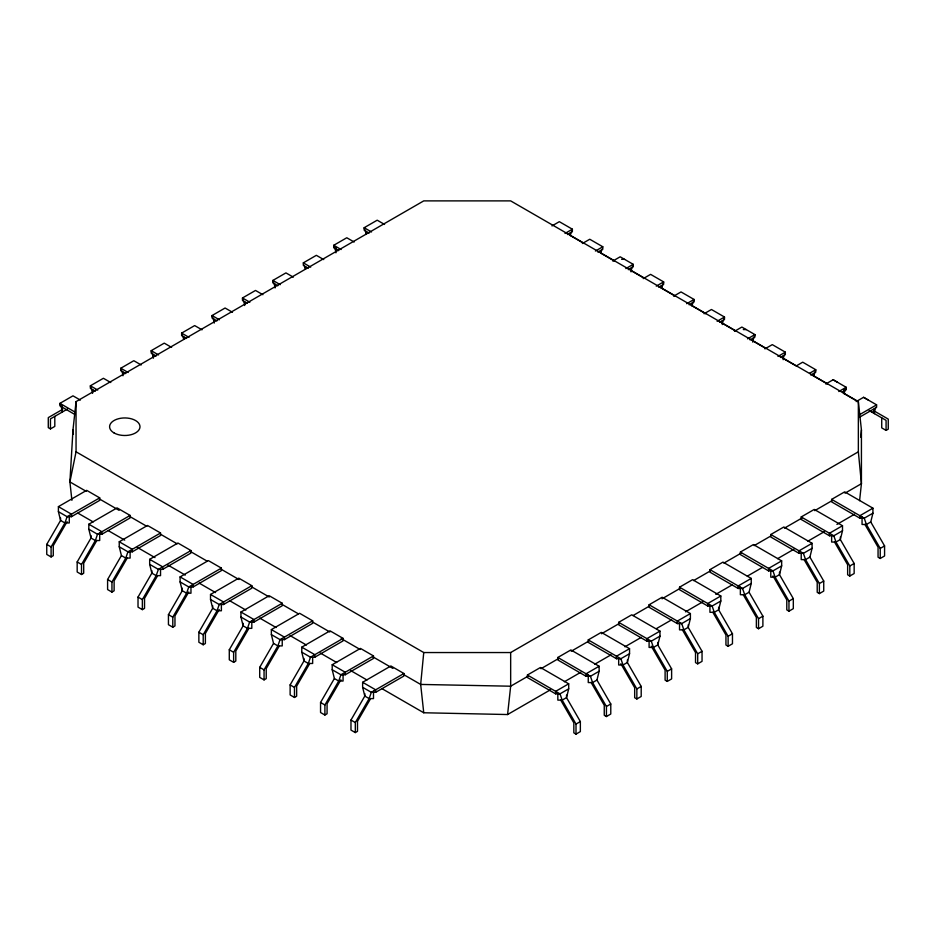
<?xml version="1.0" encoding="UTF-8"?>
<svg xmlns="http://www.w3.org/2000/svg" width="935" height="935" viewBox="0 0 935 935"><rect width="100%" height="100%" fill="white"/><g stroke="black" fill="none" stroke-linecap="round" stroke-linejoin="round"><path stroke-width="1.4" d="M859.581 500.692L861.427 483.699L861.427 429.96L858.353 401.629L510.662 200.885L423.742 200.885L76.051 401.629L72.977 429.96L69.903 481.922L71.901 500.342M76.051 401.629L76.051 451.804L423.742 652.548L420.668 684.432L423.742 712.762L507.588 714.539L550.493 689.773M860.726 437.206L861.427 429.96M507.588 714.539L510.662 686.208L510.662 652.548L858.353 451.804L858.353 401.629M76.051 451.804L69.903 481.922L86.312 491.389M568.702 688.826L560.007 693.852L555.659 693.852L527.41 677.536L527.41 675.023L540.453 667.496L568.702 683.812L568.702 688.826L566.528 697.615L580.355 721.563L580.355 731.602L576.007 734.115L573.833 732.853L573.833 722.813L560.731 700.128M591.154 682.562L604.255 705.259L604.255 715.287L606.429 716.549L610.777 714.036L610.777 703.997L596.951 680.049L599.125 671.26L599.125 666.246L570.876 649.942L557.833 657.469L557.833 659.97L586.081 676.285L590.429 676.285L599.125 671.26M629.547 653.705L620.852 658.719L616.504 658.719L588.255 642.403L588.255 639.902L601.298 632.376L629.547 648.68L629.547 653.705L627.373 662.483L641.2 686.43L641.2 696.47L636.852 698.983L634.678 697.732L634.678 687.692L620.852 663.733M659.97 636.139L651.274 641.153L646.926 641.153L618.678 624.849L618.678 622.336L631.721 614.809L659.97 631.113L659.97 636.139L657.796 644.916L671.622 668.876L671.622 678.904L667.274 681.416L665.101 680.166L665.101 670.126L651.274 646.178M690.392 618.573L681.697 623.587L677.349 623.587L649.1 607.283L649.1 604.77L662.144 597.243L690.392 613.559L690.392 618.573L688.218 627.35L702.045 651.309L702.045 661.349L697.697 663.85L695.523 662.599L695.523 652.56L682.421 629.874M720.815 601.006L712.119 606.02L707.772 606.02L679.523 589.716L679.523 587.203L692.566 579.677L720.815 595.992L720.815 601.006L718.641 609.795L732.467 633.743L732.467 643.783L728.12 646.284L725.946 645.033L725.946 634.994L712.844 612.308M743.267 594.742L756.368 617.427L756.368 627.467L758.542 628.729L762.89 626.216L762.89 616.177L749.064 592.229L751.237 583.44L751.237 578.426L722.989 562.11L709.946 569.637L709.946 572.15L738.194 588.466L742.542 588.466L751.237 583.44M781.66 565.874L772.964 570.899L768.617 570.899L740.368 554.584L740.368 552.082L753.411 544.556L781.66 560.86L781.66 565.874L779.486 574.663L793.312 598.61L793.312 608.65L788.965 611.163L786.791 609.9L786.791 599.873L772.964 575.913M804.112 559.609L817.213 582.306L817.213 592.346L819.387 593.596L823.735 591.084L823.735 581.044L809.909 557.096L812.083 548.319L812.083 543.293L783.834 526.989L770.791 534.516L770.791 537.017L799.039 553.333L803.387 553.333L812.083 548.319M842.505 530.753L833.81 535.767L829.462 535.767L801.213 519.463L801.213 516.95L814.256 509.423L842.505 525.727L842.505 530.753L840.331 539.53L854.158 563.489L854.158 573.517L849.81 576.03L847.636 574.78L847.636 564.74L834.534 542.043M864.957 524.488L878.058 547.174L878.058 557.213L880.232 558.464L884.58 555.963L884.58 545.923L870.754 521.964L872.928 513.186L872.928 508.173L844.679 491.857L831.636 499.383L831.636 501.896L859.884 518.2L864.232 518.2L872.928 513.186M614.447 261.029L600.621 253.034L601.918 249.271M631.043 270.601L633.217 264.336L620.174 256.798L612.811 261.064M722.311 323.3L724.485 317.023L711.442 309.497L704.078 313.751M752.733 340.866L754.907 334.59L741.864 327.063L734.501 331.317M783.156 358.421L785.33 352.156L772.287 344.629L764.923 348.884M875.721 407.356L874.424 411.119L872.25 412.37M67.098 521.695L53.272 545.654L53.272 555.694L51.098 556.944L46.75 554.432L46.75 544.392L60.576 520.444L60.576 517.932M51.098 556.944L51.098 546.905L64.924 522.957L67.098 516.681L99.694 497.864L99.694 500.365L71.446 516.681L67.098 516.681L58.402 511.667L58.402 506.641L86.651 490.337L99.694 497.864M96.796 540.524L83.694 563.221L83.694 573.249L81.52 574.511L77.173 571.998L77.173 561.958L90.999 538.011L90.999 535.498M81.52 574.511L81.52 564.471L95.347 540.524L97.52 534.247L130.117 515.43L130.117 517.932L101.868 534.247L97.52 534.247L88.825 529.222L88.825 524.208L117.074 507.904L130.117 515.43M127.218 558.09L114.117 580.775L114.117 590.815L111.943 592.077L107.595 589.564L107.595 579.525L121.421 555.577L119.248 546.788L119.248 541.774L147.496 525.458L160.54 532.985L160.54 535.498L132.291 551.814L127.943 551.814L119.248 546.788M111.943 592.077L111.943 582.038L125.769 558.078L127.943 551.814L160.54 532.985M157.641 575.656L144.539 598.342L144.539 608.381L142.365 609.632L138.018 607.131L138.018 597.091L151.844 573.143L151.844 570.63M142.365 609.632L142.365 599.604L156.192 575.644L158.366 569.368L190.962 550.551L190.962 553.064L162.713 569.368L158.366 569.368L149.67 564.354L149.67 559.34L177.919 543.025L190.962 550.551M188.788 591.96L174.962 615.908L174.962 625.947L172.788 627.198L168.44 624.697L168.44 614.657L182.267 590.698L182.267 588.197M172.788 627.198L172.788 617.158L186.614 593.211L188.788 586.935L221.385 568.118L221.385 570.63L193.136 586.935L188.788 586.935L180.093 581.921L180.093 576.907L208.341 560.591L221.385 568.118M219.211 609.526L205.384 633.474L205.384 643.514L203.211 644.764L198.863 642.251L198.863 632.224L212.689 608.264L212.689 605.751M203.211 644.764L203.211 634.725L217.037 610.777L219.211 604.501L251.807 585.684L251.807 588.197L223.558 604.501L219.211 604.501L210.515 599.487L210.515 594.461L238.764 578.157L251.807 585.684M248.909 628.343L235.807 651.04L235.807 661.08L233.633 662.331L229.285 659.818L229.285 649.778L243.112 625.831L243.112 623.318M233.633 662.331L233.633 652.291L247.459 628.343L249.633 622.067L282.23 603.25L282.23 605.751L253.981 622.067L249.633 622.067L240.938 617.053L240.938 612.028L269.186 595.724L282.23 603.25M279.331 645.91L266.23 668.607L266.23 678.635L264.056 679.897L259.708 677.384L259.708 667.345L273.534 643.397L271.36 634.608L271.36 629.594L299.609 613.29L312.652 620.817L312.652 623.318L284.404 639.633L280.056 639.633L271.36 634.608M264.056 679.897L264.056 669.857L277.882 645.91L280.056 639.633L312.652 620.817M309.754 663.476L296.652 686.161L296.652 696.201L294.478 697.463L290.13 694.95L290.13 684.911L303.957 660.963L303.957 658.45M294.478 697.463L294.478 687.424L308.305 663.464L310.478 657.2L343.075 638.371L343.075 640.884L314.826 657.2L310.478 657.2L301.783 652.174L301.783 647.16L330.032 630.844L343.075 638.371M340.901 679.78L327.075 703.728L327.075 713.767L324.901 715.018L320.553 712.517L320.553 702.477L334.379 678.529L332.205 669.74L332.205 664.727L360.454 648.411L373.497 655.938L373.497 658.45L345.249 674.754L340.901 674.754L332.205 669.74M324.901 715.018L324.901 704.99L338.727 681.031L340.901 674.754L373.497 655.938M370.599 698.609L357.497 721.294L357.497 731.334L355.323 732.584L350.976 730.083L350.976 720.043L364.802 696.084L364.802 693.583M355.323 732.584L355.323 722.545L369.15 698.597L371.324 692.321L403.92 673.504L403.92 676.017L375.671 692.321L371.324 692.321L362.628 687.307L362.628 682.293L390.877 665.977L403.92 673.504M308.234 268.193L303.326 265.353L303.326 262.852L316.357 255.325L323.732 259.579M62.692 409.308L48.281 417.618L48.281 427.657L50.455 428.908L54.803 426.407L54.803 416.367M67.554 409.004L50.455 418.88L50.455 428.908M551.966 225.931L559.329 221.677L572.372 229.204L572.372 231.716L567.452 234.545M564.997 233.458L572.372 229.204L570.198 235.48L570.198 232.967M582.388 243.497L589.751 239.243L602.794 246.77L602.794 249.271L597.874 252.111M595.42 251.024L602.794 246.77M625.842 268.59L633.217 264.336L633.217 266.837L628.297 269.677M643.233 278.618L650.596 274.364L663.64 281.891L663.64 284.404L658.719 287.244M656.265 286.145L663.64 281.891L661.466 288.167L661.466 285.654M673.656 296.185L681.019 291.93L694.062 299.457L694.062 301.97L689.142 304.81M686.687 303.711L694.062 299.457L691.888 305.733L691.888 303.22M717.11 321.278L724.485 317.023L724.485 319.536L719.564 322.365M747.533 338.844L754.907 334.59L754.907 337.103L749.987 339.931M777.955 356.41L785.33 352.156L785.33 354.657L780.409 357.497M796.573 365.737L802.709 362.184L815.752 369.722L815.752 372.224L810.832 375.064M809.605 373.264L815.752 369.722L813.579 375.987L813.579 373.486M825.769 384.005L833.132 379.75L846.175 387.277L846.175 389.79L842.482 391.917M838.8 391.531L846.175 387.277L844.001 393.553L844.001 389.79M856.191 401.571L863.554 397.317L876.598 404.843L876.598 407.356L859.394 417.279M859.394 414.778L876.598 404.843M881.728 417.851L881.728 427.891L886.076 430.392L888.25 429.142L888.25 419.102L873.851 410.792M528.322 676.005L510.662 686.208L420.668 684.432L403.008 674.228M540.944 668.724L558.604 658.521M571.227 651.239L588.886 641.036M601.509 633.755L619.169 623.551M633.053 615.546L649.451 606.079M662.073 598.786L679.733 588.594M693.618 580.577L710.016 571.11M723.9 563.092L741.56 552.901M754.171 545.608L770.58 536.141M784.453 528.135L802.125 517.932M814.736 510.65L832.407 500.447M845.018 493.166L861.427 483.699L858.353 451.804M564.366 681.755L580.775 672.288M594.648 664.282L611.058 654.804M624.931 646.798L641.328 637.319M656.475 628.577L671.611 619.847M685.495 611.829L703.155 601.626M715.778 594.344L732.175 584.878M747.322 576.135L762.457 567.393M777.604 558.651L794.002 549.184M807.887 541.166L824.284 531.699M836.907 524.418L854.567 514.215M568.702 683.812L555.659 691.339L555.659 693.852M599.125 666.246L586.081 673.773L586.081 676.285M629.547 648.68L616.504 656.206L616.504 658.719M659.97 631.113L646.926 638.64L646.926 641.153M690.392 613.559L677.349 621.085L677.349 623.587M720.815 595.992L707.772 603.519L707.772 606.02M751.237 578.426L738.194 585.953L738.194 588.466M781.66 560.86L768.617 568.386L768.617 570.899M812.083 543.293L799.039 550.82L799.039 553.333M842.505 525.727L829.462 533.254L829.462 535.767M872.928 508.173L859.884 515.699L859.884 518.2M596.951 680.049L592.603 682.562L588.255 682.562L588.255 675.023M749.064 592.229L744.716 594.73L740.368 594.73L740.368 587.203M809.909 557.096L805.561 559.609L801.213 559.609L801.213 553.333M870.754 521.964L866.406 524.477L862.058 524.477L862.058 516.95M576.007 734.115L576.007 724.076L580.355 721.563M606.429 716.549L606.429 706.509L610.777 703.997M636.852 698.983L636.852 688.943L641.2 686.43M667.274 681.416L667.274 671.377L671.622 668.876M697.697 663.85L697.697 653.81L702.045 651.309M728.12 646.284L728.12 636.256L732.467 633.743M758.542 628.729L758.542 618.689L762.89 616.177M788.965 611.163L788.965 601.123L793.312 598.61M819.387 593.596L819.387 583.557L823.735 581.044M849.81 576.03L849.81 565.991L854.158 563.489M880.232 558.464L880.232 548.424L884.58 545.923M621.623 259.311L624.522 259.311M743.313 329.564L746.212 329.564M423.742 652.548L510.662 652.548M833.132 379.75L837.479 382.263M863.554 397.317L867.902 399.829M569.625 235.141L584.024 243.462M630.471 270.273L643.783 277.964M660.893 287.84L675.292 296.15M691.316 305.406L705.715 313.716M721.738 322.961L736.137 331.282M752.161 340.527L765.473 348.217M782.583 358.093L796.982 366.415M813.006 375.66L827.405 383.969M843.428 393.226L857.827 401.536M869.164 410.594L886.076 420.353L886.076 430.392M384.577 224.447L377.202 220.192L364.171 227.719L364.171 230.232L369.08 233.06M371.534 231.973L364.171 227.719L366.345 233.995L366.345 231.483M831.636 499.383L864.232 518.2L866.406 524.477L880.232 548.424M354.155 242.013L346.78 237.759L333.748 245.286L333.748 247.798L338.657 250.627M341.111 249.54L333.748 245.286L335.922 251.562M801.213 516.95L833.81 535.767L835.983 542.043L849.81 565.991M303.326 262.852L310.689 267.106M770.791 534.516L803.387 553.333L805.561 559.609L819.387 583.557M293.31 277.146L285.935 272.891L272.903 280.418L272.903 282.919L277.812 285.759M280.266 284.672L272.903 280.418L275.077 286.683M740.368 552.082L772.964 570.899L775.138 577.175L788.965 601.123M262.887 294.7L255.512 290.446L242.481 297.973L242.481 300.486L247.389 303.326M249.844 302.227L242.481 297.973L244.654 304.249M709.946 569.637L742.542 588.466L744.716 594.73L758.542 618.689M232.464 312.267L225.09 308.012L212.058 315.539L212.058 318.052L216.967 320.892M219.421 319.793L212.058 315.539L214.232 321.815M679.523 587.203L712.119 606.02L714.293 612.296L728.12 636.256M202.042 329.833L194.667 325.579L181.635 333.105L181.635 335.618L186.544 338.447M188.999 337.36L181.635 333.105L183.809 339.382L183.809 336.869M649.1 604.77L681.697 623.587L683.871 629.863L697.697 653.81M171.619 347.399L164.244 343.145L151.213 350.672L151.213 353.185L156.122 356.013M158.576 354.926L151.213 350.672L153.387 356.948M618.678 622.336L651.274 641.153L653.448 647.429L667.274 671.377M141.197 364.966L133.822 360.711L120.79 368.238L120.79 370.739L125.699 373.579M128.153 372.492L120.79 368.238L122.964 374.503M588.255 639.902L620.852 658.719L623.026 664.995L636.852 688.943M110.774 382.532L103.399 378.278L90.368 385.804L90.368 388.305L95.276 391.146M97.731 390.059L90.368 385.804L92.542 392.069M557.833 657.469L590.429 676.285L592.603 682.562L606.429 706.509M80.352 400.087L72.977 395.832L59.945 403.359L59.945 405.872L74.683 414.38M74.683 411.879L59.945 403.359L62.119 409.635M527.41 675.023L560.007 693.852L562.18 700.116L576.007 724.076M98.923 498.671L119.119 510.335M129.205 516.155L146.877 526.358M160.75 534.364L177.159 543.843M189.77 551.124L207.441 561.316M221.315 569.333L238.974 579.536M251.597 586.818L269.257 597.009M281.879 604.302L298.277 613.769M312.161 621.787L329.821 631.978M341.182 638.535L360.104 649.463M372.726 656.744L392.91 668.408M78.026 513.175L93.173 521.917M108.308 530.648L124.717 540.126M137.328 547.407L154.988 557.611M167.61 564.892L185.27 575.083M199.155 583.101L215.553 592.568M229.437 600.586L245.835 610.052M259.72 618.07L276.117 627.537M290.002 635.555L306.4 645.021M320.284 653.027L336.682 662.506M350.567 670.512L366.964 679.99M382.099 688.721L423.742 712.762M58.402 506.641L71.446 514.168L71.446 516.681M88.825 524.208L101.868 531.734L101.868 534.247M119.248 541.774L132.291 549.301L132.291 551.814M149.67 559.34L162.713 566.867L162.713 569.368M180.093 576.907L193.136 584.433L193.136 586.935M210.515 594.461L223.558 601.988L223.558 604.501M240.938 612.028L253.981 619.554L253.981 622.067M271.36 629.594L284.404 637.121L284.404 639.633M301.783 647.16L314.826 654.687L314.826 657.2M332.205 664.727L345.249 672.253L345.249 674.754M362.628 682.293L375.671 689.82L375.671 692.321M121.421 555.577L125.769 558.078L130.117 558.078L130.117 551.814M273.534 643.397L277.882 645.91L282.23 645.91L282.23 639.633M334.379 678.529L338.727 681.031L343.075 681.031L343.075 674.754M46.75 544.392L51.098 546.905M77.173 561.958L81.52 564.471M107.595 579.525L111.943 582.038M138.018 597.091L142.365 599.604M168.44 614.657L172.788 617.158M198.863 632.224L203.211 634.725M229.285 649.778L233.633 652.291M259.708 667.345L264.056 669.857M290.13 684.911L294.478 687.424M320.553 702.477L324.901 704.99M350.976 720.043L355.323 722.545M304.191 265.353L305.5 269.128L305.5 266.615M362.628 687.307L364.802 696.084L369.15 698.597L373.497 698.597L373.497 691.07M301.783 652.174L303.957 660.963L308.305 663.464L312.652 663.464L312.652 657.2M240.938 617.053L243.112 625.831L247.459 628.343L251.807 628.343L251.807 620.817M210.515 599.487L212.689 608.264L217.037 610.777L221.385 610.777L221.385 604.501M180.093 581.921L182.267 590.698L186.614 593.211L190.962 593.211L190.962 586.935M149.67 564.354L151.844 573.143L156.192 575.644L160.54 575.644L160.54 569.368M88.825 529.222L90.999 538.011L95.347 540.524L99.694 540.524L99.694 532.985M58.402 511.667L60.576 520.444L64.924 522.957L69.272 522.957L69.272 516.681M72.977 429.96L73.397 434.308M874.424 408.607L874.424 413.632M840.331 537.029L840.331 539.53L835.983 542.043L831.636 542.043L831.636 535.767M783.156 355.919L783.156 359.683M779.486 572.15L779.486 574.663L775.138 577.175L770.791 577.175L770.791 570.899M752.733 338.353L752.733 342.117M722.311 320.787L722.311 324.55M718.641 607.283L718.641 609.795L714.293 612.296L709.946 612.296L709.946 606.02M688.218 624.849L688.218 627.35L683.871 629.863L679.523 629.863L679.523 623.587M657.796 642.415L657.796 644.916L653.448 647.429L649.1 647.429L649.1 641.153M631.043 268.1L631.043 271.863M627.373 659.97L627.373 662.483L623.026 664.995L618.678 664.995L618.678 658.719M600.621 250.533L600.621 253.034M566.528 695.102L566.528 697.615L562.18 700.116L557.833 700.116L557.833 693.852M335.922 247.798L335.922 252.812M275.077 284.182L275.077 287.945M244.654 301.736L244.654 305.511M214.232 319.302L214.232 323.066M153.387 354.435L153.387 358.199M122.964 372.001L122.964 375.765M92.542 389.568L92.542 393.331M62.119 405.872L62.119 412.148M114.035 432.928A15.217 8.789 0 0 0 139.479 428.99A15.217 8.789 0 0 0 120.849 418.237A15.217 8.789 0 0 0 114.035 432.928"/></g></svg>
